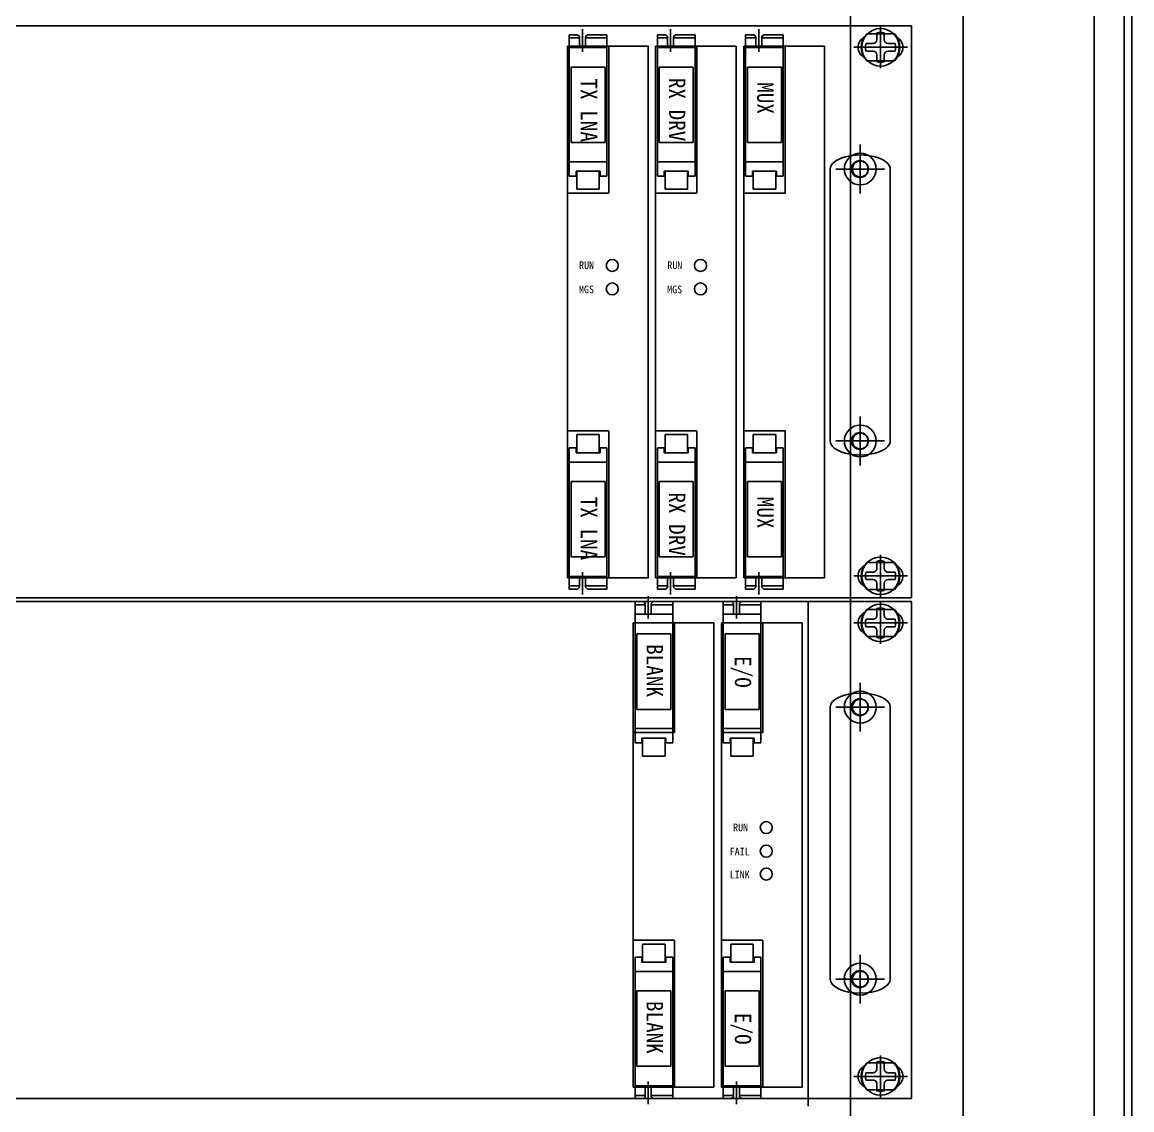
# Model space of a CAD drawing. Header units: millimetres. Extents: x 0 to 2521, y -5 to 594.
# Drawn here: x 2157.74 to 2171.69, y 363.29 to 376.96 of the extents above; entities that cross this region are included whole.
import ezdxf
from ezdxf.enums import TextEntityAlignment as Align

# ---------------------------------------------------------------- set-up
doc = ezdxf.new("R2010")
doc.units = ezdxf.units.MM
doc.header["$LTSCALE"] = 10
doc.layers.add('TT-WIRE-EQPM', color=2, linetype='Continuous')
doc.styles.add('굴림체', font='GulimChe.ttf')

msp = doc.modelspace()

# ---------------------------------------------------------------- linework, layer by layer
at = {"layer": 'TT-WIRE-EQPM'}
for p, q in [((2171.216699331993, 421.4359312389469), (2171.216699331993, 337.287718926417)), ((2171.593834266024, 421.4359312389469), (2171.593834266024, 337.287718926417)), ((2171.688117999532, 421.4359312389469), (2171.688117999532, 337.287718926417)), ((2168.152477992996, 337.5234282601859), (2168.152477992996, 421.2002219051778)), ((2169.56673399561, 419.7152531024325), (2169.566733995611, 339.5033866638461)), ((2171.216699331993, 419.7152531024325), (2171.216699331993, 339.5033866638461)), ((2146.170207457441, 376.9132619871318), (2168.920908489607, 376.9132619871308)), ((2164.782795236136, 376.5893598721984), (2164.782795236136, 376.8712129425436)), ((2165.891458637901, 376.5893598721984), (2165.891458637901, 376.8712129425436)), ((2167.000122039665, 376.5893598721984), (2167.000122039665, 376.8712129425436)), ((2168.529630374052, 376.3805580466774), (2168.529630374052, 376.9085477929689)), ((2168.920908489607, 376.9132619871318), (2168.920908489607, 369.724115888076)), ((2164.616619891879, 375.0258165697022), (2164.616619891879, 376.8024784950022)), ((2164.721204289393, 376.8024784950022), (2164.616619891879, 376.8024784950022)), ((2164.744893115062, 376.7626858752517), (2164.616619891879, 376.7626858752517)), ((2164.721204289393, 376.8024784950022), (2164.744893115062, 376.7787896693316)), ((2164.744893115062, 376.6461322455759), (2164.744893115062, 376.7787896693316)), ((2164.820697357209, 376.7787896693316), (2164.84438618288, 376.8024784950022)), ((2164.820697357209, 376.6461322455759), (2164.820697357209, 376.7787896693316)), ((2165.090396405292, 376.7626858752517), (2164.820697357209, 376.7626858752517)), ((2165.090396405292, 376.8024784950022), (2164.84438618288, 376.8024784950022)), ((2165.090396405292, 375.0258165697022), (2165.090396405292, 376.8024784950022)), ((2165.725283293644, 375.0258165697022), (2165.725283293644, 376.8024784950022)), ((2165.829867691157, 376.8024784950022), (2165.725283293644, 376.8024784950022)), ((2165.853556516828, 376.7626858752517), (2165.725283293644, 376.7626858752517)), ((2165.829867691157, 376.8024784950022), (2165.853556516828, 376.7787896693316)), ((2165.853556516828, 376.6461322455759), (2165.853556516828, 376.7787896693316)), ((2165.929360758974, 376.7787896693316), (2165.953049584644, 376.8024784950022)), ((2165.929360758974, 376.6461322455759), (2165.929360758974, 376.7787896693316)), ((2166.199059807057, 376.7626858752517), (2165.929360758974, 376.7626858752517)), ((2166.199059807057, 376.8024784950022), (2165.953049584644, 376.8024784950022)), ((2166.199059807057, 375.0258165697022), (2166.199059807057, 376.8024784950022)), ((2166.833946695408, 375.0258165697022), (2166.833946695408, 376.8024784950022)), ((2166.938531092921, 376.8024784950022), (2166.833946695408, 376.8024784950022)), ((2166.962219918592, 376.7626858752517), (2166.833946695408, 376.7626858752517)), ((2166.938531092921, 376.8024784950022), (2166.962219918592, 376.7787896693316)), ((2166.962219918592, 376.6461322455759), (2166.962219918592, 376.7787896693316)), ((2167.038024160738, 376.7787896693316), (2167.061712986409, 376.8024784950022)), ((2167.038024160738, 376.6461322455759), (2167.038024160738, 376.7787896693316)), ((2167.307723208822, 376.7626858752517), (2167.038024160738, 376.7626858752517)), ((2167.307723208822, 376.8024784950022), (2167.061712986409, 376.8024784950022)), ((2167.307723208822, 375.0258165697022), (2167.307723208822, 376.8024784950022)), ((2168.703241415144, 376.8142639097027), (2168.356019332959, 376.8142639097027)), ((2168.482488432416, 376.8271328746764), (2168.482488432416, 376.7388368030896)), ((2168.576772315682, 376.7388368030896), (2168.576772315682, 376.8271328746764)), ((2164.593048921051, 376.6610526701088), (2164.593048921051, 369.9763252050997)), ((2165.113967376098, 376.6610526701088), (2164.593048921051, 376.6610526701088)), ((2165.090396405292, 376.6442417468983), (2164.616619891879, 376.6442417468983)), ((2165.60742843955, 376.6610526701088), (2165.113967376098, 376.6610526701088)), ((2165.113967376099, 376.6610526701088), (2165.113967376099, 374.8136778323589)), ((2165.60742843955, 369.9763252050997), (2165.60742843955, 376.6610526701084)), ((2165.701712322816, 376.6610526701088), (2165.701712322816, 369.9763252050997)), ((2166.222630777862, 376.6610526701088), (2165.701712322816, 376.6610526701088)), ((2166.199059807057, 376.6442417468983), (2165.725283293644, 376.6442417468983)), ((2166.716091841315, 376.6610526701088), (2166.222630777862, 376.6610526701088)), ((2166.222630777862, 376.6610526701088), (2166.222630777862, 374.8136778323589)), ((2166.716091841315, 369.9763252050997), (2166.716091841315, 376.6610526701084)), ((2166.810375724581, 376.6610526701088), (2166.810375724581, 369.9763252050997)), ((2167.331294179627, 376.6610526701088), (2166.810375724581, 376.6610526701088)), ((2167.307723208822, 376.6442417468983), (2166.833946695408, 376.6442417468983)), ((2167.824755243078, 376.6610526701088), (2167.331294179627, 376.6610526701088)), ((2167.331294179628, 376.6610526701088), (2167.331294179628, 374.8136778323589)), ((2167.824755243078, 369.9763252050997), (2167.824755243078, 376.6610526701084)), ((2168.192565491375, 376.6445529198234), (2168.86669525673, 376.6445529198234)), ((2168.435346490783, 376.6916948614566), (2168.347050419196, 376.6916948614566)), ((2168.347050419196, 376.5974109781902), (2168.435346490783, 376.5974109781902)), ((2168.712210328902, 376.6916948614566), (2168.623914257315, 376.6916948614566)), ((2168.623914257315, 376.5974109781902), (2168.712210328902, 376.5974109781902)), ((2168.356019332959, 376.4748419299438), (2168.703241415144, 376.4748419299438)), ((2168.482488432416, 376.550269036557), (2168.482488432416, 376.46197296497)), ((2168.576772315682, 376.46197296497), (2168.576772315682, 376.550269036557)), ((2164.640308717549, 375.44747766664), (2164.640308717549, 376.3950306934668)), ((2165.066707579622, 376.3950306934668), (2164.640308717549, 376.3950306934668)), ((2165.066707579622, 375.44747766664), (2165.066707579622, 376.3950306934668)), ((2165.748972119314, 375.44747766664), (2165.748972119314, 376.3950306934668)), ((2166.175370981386, 376.3950306934668), (2165.748972119314, 376.3950306934668)), ((2166.175370981386, 375.44747766664), (2166.175370981386, 376.3950306934668)), ((2166.857635521079, 375.44747766664), (2166.857635521079, 376.3950306934668)), ((2167.284034383151, 376.3950306934668), (2166.857635521079, 376.3950306934668)), ((2167.284034383151, 375.44747766664), (2167.284034383151, 376.3950306934668)), ((2165.066707579622, 375.44747766664), (2164.640308717549, 375.44747766664)), ((2166.175370981386, 375.44747766664), (2165.748972119314, 375.44747766664)), ((2167.284034383151, 375.44747766664), (2166.857635521079, 375.44747766664)), ((2168.275063889233, 375.4212195344439), (2168.275063889233, 374.808374293213)), ((2168.275063889233, 375.4212195344439), (2168.275063889233, 374.8083742932129)), ((2168.275063889067, 374.8083742932942), (2168.275063889067, 375.4212195345253)), ((2165.090396405292, 375.2058516447992), (2164.616619891879, 375.2058516447992)), ((2166.199059807057, 375.2058516447992), (2165.725283293644, 375.2058516447992)), ((2167.307723208822, 375.2058516447992), (2166.833946695408, 375.2058516447992)), ((2165.005116632878, 375.0874075164457), (2164.701899664293, 375.0874075164457)), ((2164.701899664293, 375.0874075164457), (2164.701899664293, 375.0258165697022)), ((2164.712082323686, 374.8608197739859), (2164.712082323686, 375.0874075164457)), ((2164.994933973485, 374.8608197739859), (2164.994933973485, 375.0874075164457)), ((2165.005116632878, 375.0874075164457), (2165.005116632878, 375.0258165697022)), ((2166.113780034643, 375.0874075164457), (2165.810563066058, 375.0874075164457)), ((2165.810563066058, 375.0874075164457), (2165.810563066058, 375.0258165697022)), ((2165.820745725451, 374.8608197739859), (2165.820745725451, 375.0874075164457)), ((2166.10359737525, 374.8608197739859), (2166.10359737525, 375.0874075164457)), ((2166.113780034643, 375.0874075164457), (2166.113780034643, 375.0258165697022)), ((2167.222443436407, 375.0874075164457), (2166.919226467823, 375.0874075164457)), ((2166.919226467823, 375.0874075164457), (2166.919226467823, 375.0258165697022)), ((2166.929409127216, 374.8608197739859), (2166.929409127216, 375.0874075164457)), ((2167.212260777014, 374.8608197739859), (2167.212260777014, 375.0874075164457)), ((2167.222443436407, 375.0874075164457), (2167.222443436407, 375.0258165697022)), ((2167.897928356002, 375.1147969139096), (2167.897928356002, 371.6970061455061)), ((2168.581486509848, 375.1147969138285), (2167.968641268617, 375.1147969138285)), ((2168.581486509848, 375.1147969138285), (2167.968641268617, 375.1147969138285)), ((2167.968641268451, 375.1147969139096), (2168.581486509683, 375.1147969139096)), ((2168.652199422132, 375.1147969139096), (2168.652199422132, 371.697006145506)), ((2164.701899664293, 375.0258165697022), (2164.616619891879, 375.0258165697022)), ((2165.090396405292, 375.0258165697022), (2165.005116632878, 375.0258165697022)), ((2165.810563066058, 375.0258165697022), (2165.725283293644, 375.0258165697022)), ((2166.199059807057, 375.0258165697022), (2166.113780034643, 375.0258165697022)), ((2166.919226467823, 375.0258165697022), (2166.833946695408, 375.0258165697022)), ((2167.307723208822, 375.0258165697022), (2167.222443436407, 375.0258165697022)), ((2164.593048921051, 374.8136778323589), (2165.113967376099, 374.8136778323589)), ((2164.994933973485, 374.8608197739859), (2164.712082323686, 374.8608197739859)), ((2165.701712322816, 374.8136778323589), (2166.222630777862, 374.8136778323589)), ((2166.10359737525, 374.8608197739859), (2165.820745725451, 374.8608197739859)), ((2166.81037572458, 374.8136778323589), (2167.331294179628, 374.8136778323589)), ((2167.212260777014, 374.8608197739859), (2166.929409127216, 374.8608197739859)), ((2168.275063889233, 372.0034287660396), (2168.275063889233, 371.3905835248083)), ((2168.275063889233, 372.0034287660392), (2168.275063889233, 371.3905835248081)), ((2168.275063889067, 371.3905835248907), (2168.275063889067, 372.0034287661215)), ((2164.593048921051, 371.8237000428492), (2165.113967376099, 371.8237000428492)), ((2164.994933973554, 371.7765581011841), (2164.712082323755, 371.7765581011841)), ((2164.712082323755, 371.7765581011841), (2164.712082323755, 371.5499703587241)), ((2164.994933973554, 371.7765581011841), (2164.994933973554, 371.5499703587241)), ((2165.113967376099, 369.9763252050993), (2165.113967376099, 371.8237000428492)), ((2165.701712322816, 371.8237000428492), (2166.222630777862, 371.8237000428492)), ((2166.103597375319, 371.7765581011841), (2165.820745725519, 371.7765581011841)), ((2165.820745725519, 371.7765581011841), (2165.820745725519, 371.5499703587241)), ((2166.103597375319, 371.7765581011841), (2166.103597375319, 371.5499703587241)), ((2166.222630777862, 369.9763252050993), (2166.222630777862, 371.8237000428492)), ((2166.81037572458, 371.8237000428492), (2167.331294179628, 371.8237000428492)), ((2167.212260777083, 371.7765581011841), (2166.929409127285, 371.7765581011841)), ((2166.929409127285, 371.7765581011841), (2166.929409127285, 371.5499703587241)), ((2167.212260777083, 371.7765581011841), (2167.212260777083, 371.5499703587241)), ((2167.331294179628, 369.9763252050993), (2167.331294179628, 371.8237000428492)), ((2164.616619891948, 371.6115613054679), (2164.616619891948, 369.8348993801682)), ((2164.701899664363, 371.6115613054679), (2164.616619891948, 371.6115613054679)), ((2164.701899664363, 371.5499703587241), (2164.701899664363, 371.6115613054679)), ((2165.090396405362, 371.6115613054679), (2165.005116632947, 371.6115613054679)), ((2165.005116632947, 371.5499703587241), (2165.005116632947, 371.6115613054679)), ((2165.090396405362, 371.6115613054679), (2165.090396405362, 369.8348993801682)), ((2165.725283293713, 371.6115613054679), (2165.725283293713, 369.8348993801682)), ((2165.810563066127, 371.6115613054679), (2165.725283293713, 371.6115613054679)), ((2165.810563066127, 371.5499703587241), (2165.810563066127, 371.6115613054679)), ((2166.199059807126, 371.6115613054679), (2166.113780034711, 371.6115613054679)), ((2166.113780034711, 371.5499703587241), (2166.113780034711, 371.6115613054679)), ((2166.199059807126, 371.6115613054679), (2166.199059807126, 369.8348993801682)), ((2166.833946695478, 371.6115613054679), (2166.833946695478, 369.8348993801682)), ((2166.919226467892, 371.6115613054679), (2166.833946695478, 371.6115613054679)), ((2166.919226467892, 371.5499703587241), (2166.919226467892, 371.6115613054679)), ((2167.307723208891, 371.6115613054679), (2167.222443436476, 371.6115613054679)), ((2167.222443436476, 371.5499703587241), (2167.222443436476, 371.6115613054679)), ((2167.307723208891, 371.6115613054679), (2167.307723208891, 369.8348993801682)), ((2168.581486509848, 371.6970061454238), (2167.968641268617, 371.6970061454238)), ((2168.581486509848, 371.6970061454238), (2167.968641268617, 371.6970061454238)), ((2167.968641268451, 371.6970061455061), (2168.581486509683, 371.6970061455061)), ((2165.090396405362, 371.431526230371), (2164.616619891948, 371.431526230371)), ((2165.005116632947, 371.5499703587241), (2164.701899664363, 371.5499703587241)), ((2166.199059807126, 371.431526230371), (2165.725283293713, 371.431526230371)), ((2166.113780034711, 371.5499703587241), (2165.810563066127, 371.5499703587241)), ((2167.307723208891, 371.431526230371), (2166.833946695478, 371.431526230371)), ((2167.222443436476, 371.5499703587241), (2166.919226467892, 371.5499703587241)), ((2164.640308717619, 371.1899002085303), (2164.640308717619, 370.2423471817036)), ((2165.066707579691, 371.1899002085303), (2164.640308717619, 371.1899002085303)), ((2165.066707579691, 371.1899002085303), (2165.066707579691, 370.2423471817036)), ((2165.748972119383, 371.1899002085303), (2165.748972119383, 370.2423471817036)), ((2166.175370981456, 371.1899002085303), (2165.748972119383, 371.1899002085303)), ((2166.175370981456, 371.1899002085303), (2166.175370981456, 370.2423471817036)), ((2166.857635521148, 371.1899002085303), (2166.857635521148, 370.2423471817036)), ((2167.284034383219, 371.1899002085303), (2166.857635521148, 371.1899002085303)), ((2167.284034383219, 371.1899002085303), (2167.284034383219, 370.2423471817036)), ((2165.066707579691, 370.2423471817036), (2164.640308717619, 370.2423471817036)), ((2166.175370981456, 370.2423471817036), (2165.748972119383, 370.2423471817036)), ((2167.284034383219, 370.2423471817036), (2166.857635521148, 370.2423471817036)), ((2168.35601933296, 370.1719643335851), (2168.703241415145, 370.1719643335851)), ((2168.482488432417, 370.1848332985585), (2168.482488432417, 370.096537226972)), ((2168.529630374052, 370.2662482168515), (2168.529630374052, 369.73825847056)), ((2168.576772315684, 370.096537226972), (2168.576772315684, 370.1848332985585)), ((2164.782795236205, 370.0480180029722), (2164.782795236205, 369.7661649326271)), ((2165.89145863797, 370.0480180029722), (2165.89145863797, 369.7661649326271)), ((2167.000122039734, 370.0480180029722), (2167.000122039734, 369.7661649326271)), ((2168.435346490784, 370.0493952853388), (2168.347050419197, 370.0493952853388)), ((2168.712210328903, 370.0493952853388), (2168.623914257316, 370.0493952853388)), ((2165.60742843955, 369.9763252050996), (2164.593048921051, 369.9763252050997)), ((2165.090396405362, 369.9931361282722), (2164.616619891948, 369.9931361282722)), ((2164.744893115132, 369.9912456295949), (2164.744893115132, 369.8585882058389)), ((2164.820697357278, 369.9912456295949), (2164.820697357278, 369.8585882058389)), ((2166.716091841315, 369.9763252050996), (2165.701712322816, 369.9763252050997)), ((2166.199059807126, 369.9931361282722), (2165.725283293713, 369.9931361282722)), ((2165.853556516896, 369.9912456295949), (2165.853556516896, 369.8585882058389)), ((2165.929360759043, 369.9912456295949), (2165.929360759043, 369.8585882058389)), ((2167.824755243078, 369.9763252050996), (2166.81037572458, 369.9763252050997)), ((2167.307723208891, 369.9931361282722), (2166.833946695478, 369.9931361282722)), ((2166.962219918661, 369.9912456295949), (2166.962219918661, 369.8585882058389)), ((2167.038024160807, 369.9912456295949), (2167.038024160807, 369.8585882058389)), ((2168.192565491375, 370.0022533437058), (2168.86669525673, 370.0022533437058)), ((2168.347050419197, 369.9551114020725), (2168.435346490784, 369.9551114020725)), ((2168.482488432417, 369.9079694604393), (2168.482488432417, 369.8196733888526)), ((2168.576772315684, 369.8196733888526), (2168.576772315684, 369.9079694604393)), ((2168.623914257316, 369.9551114020725), (2168.712210328903, 369.9551114020725)), ((2164.744893115132, 369.8746919999191), (2164.616619891948, 369.8746919999191)), ((2164.721204289461, 369.8348993801682), (2164.616619891948, 369.8348993801682)), ((2164.721204289461, 369.8348993801682), (2164.744893115132, 369.8585882058389)), ((2165.090396405362, 369.8746919999191), (2164.820697357278, 369.8746919999191)), ((2164.820697357278, 369.8585882058389), (2164.844386182949, 369.8348993801682)), ((2165.090396405362, 369.8348993801682), (2164.844386182948, 369.8348993801682)), ((2165.609779154021, 369.4661001778857), (2165.609779154021, 369.7479532482311)), ((2165.853556516896, 369.8746919999191), (2165.725283293713, 369.8746919999191)), ((2165.829867691226, 369.8348993801682), (2165.725283293713, 369.8348993801682)), ((2165.829867691226, 369.8348993801682), (2165.853556516896, 369.8585882058389)), ((2166.199059807126, 369.8746919999191), (2165.929360759043, 369.8746919999191)), ((2165.929360759043, 369.8585882058389), (2165.953049584713, 369.8348993801682)), ((2166.199059807126, 369.8348993801682), (2165.953049584713, 369.8348993801682)), ((2166.718442555787, 369.4661001778857), (2166.718442555787, 369.7479532482311)), ((2166.962219918661, 369.8746919999191), (2166.833946695478, 369.8746919999191)), ((2166.93853109299, 369.8348993801682), (2166.833946695478, 369.8348993801682)), ((2166.93853109299, 369.8348993801682), (2166.962219918661, 369.8585882058389)), ((2167.307723208891, 369.8746919999191), (2167.038024160807, 369.8746919999191)), ((2167.038024160807, 369.8585882058389), (2167.061712986478, 369.8348993801682)), ((2167.307723208891, 369.8348993801682), (2167.061712986478, 369.8348993801682)), ((2168.703241415145, 369.8325423538263), (2168.35601933296, 369.8325423538263)), ((2146.170207457441, 369.724115888076), (2168.920908489607, 369.7241158880727)), ((2146.170207457462, 369.6792188006086), (2168.920908489638, 369.6792188006076)), ((2146.170207457462, 369.6792188006086), (2168.920908489638, 369.6792188006076)), ((2165.443603809764, 367.9025568753887), (2165.443603809764, 369.6792188006895)), ((2165.548188207277, 369.6792188006897), (2165.443603809764, 369.6792188006895)), ((2165.571877032948, 369.6394261809391), (2165.443603809764, 369.6394261809391)), ((2165.548188207277, 369.6792188006895), (2165.571877032948, 369.6555299750189)), ((2165.571877032948, 369.5228725512632), (2165.571877032948, 369.6555299750189)), ((2165.647681275094, 369.6555299750189), (2165.671370100764, 369.6792188006895)), ((2165.647681275094, 369.5228725512632), (2165.647681275094, 369.6555299750189)), ((2165.917380323177, 369.6394261809391), (2165.647681275094, 369.6394261809391)), ((2165.917380323177, 369.6792188006895), (2165.671370100764, 369.6792188006895)), ((2165.917380323177, 367.9025568753887), (2165.917380323177, 369.6792188006895)), ((2166.552267211529, 367.9025568753887), (2166.552267211529, 369.6792188006895)), ((2166.656851609043, 369.6792188006897), (2166.552267211529, 369.6792188006895)), ((2166.680540434713, 369.6394261809391), (2166.552267211529, 369.6394261809391)), ((2166.656851609043, 369.6792188006895), (2166.680540434713, 369.6555299750189)), ((2166.680540434713, 369.5228725512632), (2166.680540434713, 369.6555299750189)), ((2166.75634467686, 369.6555299750189), (2166.78003350253, 369.6792188006895)), ((2166.75634467686, 369.5228725512632), (2166.75634467686, 369.6555299750189)), ((2167.026043724943, 369.6394261809391), (2166.75634467686, 369.6394261809391)), ((2167.026043724943, 369.6792188006895), (2166.78003350253, 369.6792188006895)), ((2167.026043724943, 367.9025568753887), (2167.026043724943, 369.6792188006895)), ((2167.619790901091, 369.6792188006395), (2167.619790901091, 363.3386276509777)), ((2168.529630374083, 369.146514860154), (2168.529630374083, 369.674504606446)), ((2168.529630374083, 369.146514860154), (2168.529630374083, 369.674504606446)), ((2168.920908489638, 369.6792188006086), (2168.920908489638, 363.4329115342133)), ((2168.920908489638, 369.6792188006086), (2168.920908489638, 363.4329115342133)), ((2165.917380323177, 369.5209820525858), (2165.443603809764, 369.5209820525858)), ((2167.026043724943, 369.5209820525858), (2166.552267211529, 369.5209820525858)), ((2168.703241415175, 369.5802207231795), (2168.356019332991, 369.5802207231795)), ((2168.703241415175, 369.5802207231795), (2168.356019332991, 369.5802207231795)), ((2165.420032839032, 369.4105098747565), (2165.420032839033, 363.5743373591438)), ((2165.940951294078, 369.4105098747565), (2165.420032839032, 369.4105098747565)), ((2166.434412357531, 369.4105098747565), (2165.940951294078, 369.4105098747565)), ((2165.940951294078, 369.4105098747565), (2165.940951294078, 368.0345544533412)), ((2166.434412357532, 363.5743373591438), (2166.434412357531, 369.4105098747561)), ((2166.528696240797, 369.4105098747565), (2166.528696240797, 363.5743373591438)), ((2167.049614695844, 369.4105098747565), (2166.528696240797, 369.4105098747565)), ((2167.543075759296, 369.4105098747565), (2167.049614695844, 369.4105098747565)), ((2167.049614695844, 369.4105098747565), (2167.049614695844, 368.0345544533412)), ((2167.543075759297, 363.5743373591438), (2167.543075759296, 369.4105098747561)), ((2168.192565491406, 369.4105097332999), (2168.86669525676, 369.4105097332999)), ((2168.192565491406, 369.4105097332999), (2168.86669525676, 369.4105097332999)), ((2165.467292635434, 368.3242179723269), (2165.467292635434, 369.271770999154)), ((2165.893691497507, 369.271770999154), (2165.467292635434, 369.271770999154)), ((2165.893691497507, 368.3242179723269), (2165.893691497507, 369.271770999154)), ((2166.5759560372, 368.3242179723269), (2166.5759560372, 369.271770999154)), ((2167.002354899273, 369.271770999154), (2166.5759560372, 369.271770999154)), ((2167.002354899273, 368.3242179723269), (2167.002354899273, 369.271770999154)), ((2167.619790901091, 369.2077993843076), (2167.619790901091, 363.8100470673098)), ((2168.356019332991, 369.2407987434204), (2168.703241415175, 369.2407987434204)), ((2168.356019332991, 369.2407987434204), (2168.703241415175, 369.2407987434204)), ((2168.275063889263, 368.6585957642522), (2168.275063889263, 368.0457505230207)), ((2168.275063889263, 368.6585957642522), (2168.275063889263, 368.0457505230207)), ((2168.275063889263, 368.6585957642522), (2168.275063889263, 368.0457505230207)), ((2168.275063889263, 368.6585957642522), (2168.275063889263, 368.0457505230207)), ((2168.275063889386, 368.0457505231036), (2168.275063889386, 368.658595764335)), ((2165.893691497507, 368.3242179723269), (2165.467292635434, 368.3242179723269)), ((2167.002354899273, 368.3242179723269), (2166.5759560372, 368.3242179723269)), ((2167.897928356321, 368.3521731437195), (2167.897928356321, 364.9343823753142)), ((2168.581486509879, 368.3521731436363), (2167.968641268648, 368.3521731436363)), ((2168.581486509879, 368.3521731436363), (2167.968641268648, 368.3521731436363)), ((2168.581486509879, 368.3521731436363), (2167.968641268648, 368.3521731436363)), ((2168.581486509879, 368.3521731436363), (2167.968641268648, 368.3521731436363)), ((2167.968641268771, 368.3521731437195), (2168.581486510001, 368.3521731437195)), ((2168.652199422452, 368.3521731437191), (2168.652199422452, 364.9343823753142)), ((2165.917380323177, 368.0825919504859), (2165.443603809764, 368.0825919504859)), ((2167.026043724943, 368.0825919504859), (2166.552267211529, 368.0825919504859)), ((2165.420032839032, 368.0345544533412), (2165.940951294078, 368.0345544533412)), ((2165.832100550763, 367.9641478221326), (2165.528883582178, 367.9641478221326)), ((2165.528883582178, 367.9641478221326), (2165.528883582178, 367.9025568753887)), ((2165.539066241571, 367.7375600796727), (2165.539066241571, 367.9641478221326)), ((2165.821917891371, 367.7375600796727), (2165.821917891371, 367.9641478221326)), ((2165.832100550763, 367.9641478221326), (2165.832100550763, 367.9025568753887)), ((2166.528696240796, 368.0345544533412), (2167.049614695844, 368.0345544533412)), ((2166.940763952529, 367.9641478221326), (2166.637546983944, 367.9641478221326)), ((2166.637546983944, 367.9641478221326), (2166.637546983944, 367.9025568753887)), ((2166.647729643337, 367.7375600796727), (2166.647729643337, 367.9641478221326)), ((2166.930581293136, 367.7375600796727), (2166.930581293136, 367.9641478221326)), ((2166.940763952529, 367.9641478221326), (2166.940763952529, 367.9025568753887)), ((2165.528883582178, 367.9025568753887), (2165.443603809764, 367.9025568753887)), ((2165.917380323177, 367.9025568753887), (2165.832100550763, 367.9025568753887)), ((2166.637546983944, 367.9025568753887), (2166.552267211529, 367.9025568753887)), ((2167.026043724943, 367.9025568753887), (2166.940763952529, 367.9025568753887)), ((2165.821917891371, 367.7375600796727), (2165.539066241571, 367.7375600796727)), ((2166.930581293136, 367.7375600796727), (2166.647729643337, 367.7375600796727)), ((2165.420032839032, 365.421712196895), (2165.940951294079, 365.421712196895)), ((2165.821917891366, 365.374570255217), (2165.539066241568, 365.374570255217)), ((2165.539066241568, 365.374570255217), (2165.539066241568, 365.1479825127572)), ((2165.821917891366, 365.374570255217), (2165.821917891366, 365.1479825127572)), ((2165.940951294079, 363.5743373591434), (2165.940951294079, 365.421712196895)), ((2166.528696240797, 365.421712196895), (2167.049614695844, 365.421712196895)), ((2166.930581293132, 365.374570255217), (2166.647729643332, 365.374570255217)), ((2166.647729643332, 365.374570255217), (2166.647729643332, 365.1479825127572)), ((2166.930581293132, 365.374570255217), (2166.930581293132, 365.1479825127572)), ((2167.049614695844, 363.5743373591434), (2167.049614695844, 365.421712196895)), ((2165.44360380976, 365.2095734595009), (2165.44360380976, 363.4329115342)), ((2165.528883582175, 365.2095734595009), (2165.44360380976, 365.2095734595009)), ((2165.528883582175, 365.1479825127572), (2165.528883582175, 365.2095734595009)), ((2165.83210055076, 365.1479825127572), (2165.528883582175, 365.1479825127572)), ((2165.917380323174, 365.2095734595009), (2165.83210055076, 365.2095734595009)), ((2165.83210055076, 365.1479825127572), (2165.83210055076, 365.2095734595009)), ((2165.917380323174, 365.2095734595009), (2165.917380323174, 363.4329115342)), ((2166.552267211526, 365.2095734595009), (2166.552267211526, 363.4329115342)), ((2166.63754698394, 365.2095734595009), (2166.552267211526, 365.2095734595009)), ((2166.63754698394, 365.1479825127572), (2166.63754698394, 365.2095734595009)), ((2166.940763952524, 365.1479825127572), (2166.63754698394, 365.1479825127572)), ((2167.026043724939, 365.2095734595009), (2166.940763952524, 365.2095734595009)), ((2166.940763952524, 365.1479825127572), (2166.940763952524, 365.2095734595009)), ((2167.026043724939, 365.2095734595009), (2167.026043724939, 363.4329115342)), ((2168.275063889263, 365.2408049958461), (2168.275063889263, 364.6279597546145)), ((2168.275063889263, 365.2408049958457), (2168.275063889263, 364.6279597546145)), ((2168.275063889263, 365.2408049958461), (2168.275063889263, 364.6279597546145)), ((2168.275063889263, 365.2408049958457), (2168.275063889263, 364.6279597546145)), ((2168.275063889386, 364.6279597546987), (2168.275063889386, 365.2408049959299)), ((2165.917380323174, 365.0295383844037), (2165.44360380976, 365.0295383844037)), ((2167.026043724939, 365.0295383844037), (2166.552267211526, 365.0295383844037)), ((2168.581486509879, 364.9343823752304), (2167.968641268648, 364.9343823752304)), ((2168.581486509879, 364.9343823752302), (2167.968641268648, 364.9343823752302)), ((2168.581486509879, 364.9343823752304), (2167.968641268648, 364.9343823752304)), ((2168.581486509879, 364.9343823752302), (2167.968641268648, 364.9343823752302)), ((2167.968641268771, 364.9343823753142), (2168.581486510001, 364.9343823753142)), ((2165.467292635431, 364.7879123625629), (2165.467292635431, 363.8403593357356)), ((2165.893691497503, 364.7879123625629), (2165.467292635431, 364.7879123625629)), ((2165.893691497503, 364.7879123625629), (2165.893691497503, 363.8403593357356)), ((2166.575956037197, 364.7879123625629), (2166.575956037197, 363.8403593357356)), ((2167.002354899269, 364.7879123625629), (2166.575956037197, 364.7879123625629)), ((2167.002354899269, 364.7879123625629), (2167.002354899269, 363.8403593357356)), ((2168.529630374084, 363.975043862989), (2168.529630374084, 363.4470541166972)), ((2168.529630374084, 363.975043862989), (2168.529630374084, 363.4470541166972)), ((2165.893691497503, 363.8403593357356), (2165.467292635431, 363.8403593357356)), ((2167.002354899269, 363.8403593357356), (2166.575956037197, 363.8403593357356)), ((2168.356019332992, 363.8807599797226), (2168.703241415176, 363.8807599797226)), ((2168.356019332992, 363.8807599797226), (2168.703241415176, 363.8807599797226)), ((2165.609779154017, 363.6460301570038), (2165.609779154017, 363.3641770866585)), ((2166.718442555783, 363.6460301570038), (2166.718442555783, 363.3641770866585)), ((2168.192565491407, 363.7110489898431), (2168.866695256761, 363.7110489898431)), ((2168.192565491407, 363.7110489898431), (2168.866695256761, 363.7110489898431)), ((2166.434412357532, 363.5743373591438), (2165.420032839032, 363.5743373591438)), ((2165.917380323174, 363.5911482823039), (2165.44360380976, 363.5911482823039)), ((2165.571877032944, 363.4727041539505), (2165.44360380976, 363.4727041539505)), ((2165.571877032944, 363.5892577836267), (2165.571877032944, 363.4566003598707)), ((2165.647681275091, 363.5892577836267), (2165.647681275091, 363.4566003598707)), ((2165.917380323174, 363.4727041539505), (2165.647681275091, 363.4727041539505)), ((2167.543075759297, 363.5743373591438), (2166.528696240797, 363.5743373591438)), ((2167.026043724939, 363.5911482823039), (2166.552267211526, 363.5911482823039)), ((2166.68054043471, 363.4727041539505), (2166.552267211526, 363.4727041539505)), ((2166.68054043471, 363.5892577836267), (2166.68054043471, 363.4566003598707)), ((2166.756344676855, 363.5892577836267), (2166.756344676855, 363.4566003598707)), ((2167.026043724939, 363.4727041539505), (2166.756344676855, 363.4727041539505)), ((2168.703241415176, 363.5413379999637), (2168.356019332992, 363.5413379999637)), ((2168.703241415176, 363.5413379999637), (2168.356019332992, 363.5413379999637)), ((2146.170207457462, 363.4329115342135), (2168.920908489638, 363.43291153421)), ((2146.170207457462, 363.4329115342135), (2168.920908489638, 363.43291153421)), ((2165.548188207273, 363.4329115342), (2165.44360380976, 363.4329115342)), ((2165.548188207273, 363.4329115342), (2165.571877032944, 363.4566003598707)), ((2165.647681275091, 363.4566003598707), (2165.671370100761, 363.4329115342)), ((2165.917380323174, 363.4329115342), (2165.671370100761, 363.4329115342)), ((2166.656851609039, 363.4329115342), (2166.552267211526, 363.4329115342)), ((2166.656851609039, 363.4329115342), (2166.68054043471, 363.4566003598707)), ((2166.756344676855, 363.4566003598707), (2166.780033502527, 363.4329115342)), ((2167.026043724939, 363.4329115342), (2166.780033502527, 363.4329115342))]:
    msp.add_line(p, q, dxfattribs=at)
for points in [[(2168.333205617327, 369.2802162897066, -0.663324958351864), (2168.333205617327, 369.540803176893)], [(2168.333205617327, 369.2802162897066, -0.663324958351864), (2168.333205617327, 369.540803176893)], [(2168.726055130819, 369.5408031768995, -0.6633249584375194), (2168.726055130819, 369.2802162897)], [(2168.726055130819, 369.5408031768995, -0.6633249584375194), (2168.726055130819, 369.2802162897)], [(2168.333205617328, 363.5807555462497, -0.663324958351864), (2168.333205617328, 363.8413424334364)], [(2168.333205617328, 363.5807555462497, -0.663324958351864), (2168.333205617328, 363.8413424334364)], [(2168.72605513082, 363.8413424334428, -0.6633249584375194), (2168.72605513082, 363.5807555462433)], [(2168.72605513082, 363.8413424334428, -0.6633249584375194), (2168.72605513082, 363.5807555462433)]]:
    msp.add_lwpolyline(points, format="xyb", dxfattribs=at)
for points in [[(2168.435346490814, 369.4576516749332), (2168.347050419227, 369.4576516749332, 0.1270166537925512), (2168.347050419227, 369.3633677916667), (2168.435346490814, 369.3633677916667, -0.4142135623730951), (2168.482488432447, 369.3162258500336), (2168.482488432447, 369.2279297784465, 0.1270166537926981), (2168.576772315714, 369.2279297784465), (2168.576772315714, 369.3162258500336, -0.414213562373095), (2168.623914257347, 369.3633677916667), (2168.712210328933, 369.3633677916667, 0.1270166537925509), (2168.712210328933, 369.4576516749332), (2168.623914257347, 369.4576516749332, -0.4142135623730488), (2168.576772315714, 369.5047936165664), (2168.576772315714, 369.5930896881532, 0.127016653792698), (2168.482488432447, 369.5930896881532), (2168.482488432447, 369.5047936165664, -0.4142135623730605)], [(2168.435346490814, 369.4576516749332), (2168.347050419227, 369.4576516749332, 0.1270166537925512), (2168.347050419227, 369.3633677916667), (2168.435346490814, 369.3633677916667, -0.4142135623730951), (2168.482488432447, 369.3162258500336), (2168.482488432447, 369.2279297784465, 0.1270166537926981), (2168.576772315714, 369.2279297784465), (2168.576772315714, 369.3162258500336, -0.414213562373095), (2168.623914257347, 369.3633677916667), (2168.712210328933, 369.3633677916667, 0.1270166537925509), (2168.712210328933, 369.4576516749332), (2168.623914257347, 369.4576516749332, -0.4142135623730488), (2168.576772315714, 369.5047936165664), (2168.576772315714, 369.5930896881532, 0.127016653792698), (2168.482488432447, 369.5930896881532), (2168.482488432447, 369.5047936165664, -0.4142135623730605)], [(2168.435346490815, 363.7581909314762), (2168.347050419228, 363.7581909314762, 0.1270166537925512), (2168.347050419228, 363.6639070482098), (2168.435346490815, 363.6639070482098, -0.4142135623730951), (2168.482488432448, 363.6167651065766), (2168.482488432448, 363.52846903499, 0.1270166537926981), (2168.576772315714, 363.52846903499), (2168.576772315714, 363.6167651065766, -0.414213562373095), (2168.623914257348, 363.6639070482098), (2168.712210328934, 363.6639070482098, 0.1270166537925509), (2168.712210328934, 363.7581909314762), (2168.623914257348, 363.7581909314762, -0.4142135623730488), (2168.576772315714, 363.8053328731094), (2168.576772315714, 363.8936289446962, 0.127016653792698), (2168.482488432448, 363.8936289446962), (2168.482488432448, 363.8053328731094, -0.4142135623730605)], [(2168.435346490815, 363.7581909314762), (2168.347050419228, 363.7581909314762, 0.1270166537925512), (2168.347050419228, 363.6639070482098), (2168.435346490815, 363.6639070482098, -0.4142135623730951), (2168.482488432448, 363.6167651065766), (2168.482488432448, 363.52846903499, 0.1270166537926981), (2168.576772315714, 363.52846903499), (2168.576772315714, 363.6167651065766, -0.414213562373095), (2168.623914257348, 363.6639070482098), (2168.712210328934, 363.6639070482098, 0.1270166537925509), (2168.712210328934, 363.7581909314762), (2168.623914257348, 363.7581909314762, -0.4142135623730488), (2168.576772315714, 363.8053328731094), (2168.576772315714, 363.8936289446962, 0.127016653792698), (2168.482488432448, 363.8936289446962), (2168.482488432448, 363.8053328731094, -0.4142135623730605)]]:
    msp.add_lwpolyline(points, format="xyb", close=True, dxfattribs=at)
for centre, radius in [((2168.529630374049, 376.6445529198234), 0.2357097081658394), ((2168.275063889067, 375.1147969139096), 0.20035325194105), ((2168.270349694929, 375.1147969139096), 0.1060693686746736), ((2168.275063889233, 375.1147969138285), 0.09899807742965254), ((2165.158432538137, 373.9033128452992), 0.07542710661306862), ((2166.267095939902, 373.9033128452992), 0.07542710661306862), ((2165.158432538137, 373.6079712480037), 0.07542710661306862), ((2166.267095939902, 373.6079712480037), 0.07542710661306862), ((2168.275063889067, 371.6970061455061), 0.20035325194105), ((2168.270349694929, 371.6970061455061), 0.1060693686746736), ((2168.275063889233, 371.6970061454238), 0.09899807742965254), ((2168.52963037405, 370.0022533437058), 0.2357097081658394), ((2168.529630374081, 369.4105097332999), 0.2357097081659459), ((2168.529630374081, 369.4105097332999), 0.2357097081659459), ((2168.275063889386, 368.3521731437195), 0.2003532519409901), ((2168.270349695249, 368.3521731437191), 0.1060693686746418), ((2168.275063889263, 368.3521731436363), 0.09899807742969728), ((2168.275063889263, 368.3521731436363), 0.09899807742969728), ((2167.094079857884, 366.8377103039347), 0.07542710661313723), ((2167.094079857884, 366.5423687066389), 0.07542710661313723), ((2167.094079857884, 366.2536574572076), 0.07542710661313723), ((2168.275063889386, 364.9343823753142), 0.2003532519409901), ((2168.270349695249, 364.9343823753142), 0.1060693686746418), ((2168.275063889263, 364.9343823752302), 0.09899807742969728), ((2168.275063889263, 364.9343823752302), 0.09899807742969728), ((2168.529630374081, 363.7110489898431), 0.2357097081659459), ((2168.529630374081, 363.7110489898431), 0.2357097081659459)]:
    msp.add_circle(centre, radius, dxfattribs=at)
for centre, radius, start, end in [((2168.388204549149, 376.6445529198232), 0.1414258248994862, 112.8853804538191, 247.1146195461809), ((2168.529630374052, 376.6445529198234), 0.242780999410757, 135.650837531407, 224.349162468593), ((2168.435346490783, 376.7388368030896), 0.0471419416331527, 270, 0), ((2168.529630374049, 376.644552919823), 0.1885677665329619, 75.52248781408316, 104.4775121859169), ((2168.623914257315, 376.7388368030896), 0.04714194163315805, 179.9999999999674, 269.9999999999349), ((2168.529630374052, 376.6445529198234), 0.2427809994107576, 315.6508375314071, 44.34916246859297), ((2168.671056198948, 376.644552919823), 0.1414258248995401, 292.8853804470297, 67.11461955297035), ((2168.529630374049, 376.6445529198234), 0.1885677665327092, 165.5224878140579, 194.4775121859358), ((2168.435346490783, 376.550269036557), 0.04714194163314197, 359.9999999999674, 89.99999999993486), ((2168.623914257315, 376.550269036557), 0.0471419416331527, 90, 180), ((2168.529630374049, 376.6445529198234), 0.1885677665327092, 345.5224878140579, 14.47751218593576), ((2168.529630374049, 376.6445529198234), 0.1885677665329619, 255.5224878140831, 284.4775121859169), ((2168.529630374052, 370.0022533437058), 0.242780999410757, 135.650837531407, 224.349162468593), ((2168.52963037405, 370.0022533437049), 0.1885677665333882, 75.52248781408316, 104.4775121859169), ((2168.529630374052, 370.0022533437058), 0.2427809994107576, 315.6508375314071, 44.34916246859297), ((2168.388204549151, 370.0022533437056), 0.141425824899496, 112.8853804538191, 247.1146195461809), ((2168.52963037405, 370.0022533437058), 0.1885677665327106, 165.5224878140579, 194.4775121859358), ((2168.435346490784, 370.0965372269722), 0.04714194163323845, 269.9999999998697, 359.9999999999023), ((2168.623914257316, 370.096537226972), 0.04714194163313126, 179.9999999999349, 269.9999999999349), ((2168.52963037405, 370.0022533437058), 0.1885677665327106, 345.5224878140579, 14.47751218593576), ((2168.671056198949, 370.0022533437056), 0.1414258248995401, 292.8853804470297, 67.11461955297035), ((2168.435346490784, 369.9079694604392), 0.04714194163324916, 6.513775987637282e-11, 90.00000000006513), ((2168.623914257316, 369.9079694604393), 0.0471419416331527, 90.00000000006513, 180.0000000000651), ((2168.52963037405, 370.0022533437064), 0.1885677665333882, 255.5224878140831, 284.4775121859169), ((2168.529630374083, 369.4105097332999), 0.2427809994108667, 135.6508375314992, 224.349162468335), ((2168.529630374083, 369.4105097332999), 0.2427809994108667, 135.6508375314992, 224.349162468335), ((2168.529630374083, 369.4105097332999), 0.2427809994108674, 315.6508375316696, 44.34916246850084), ((2168.529630374083, 369.4105097332999), 0.2427809994108674, 315.6508375316696, 44.34916246850084), ((2168.529630374084, 363.7110489898431), 0.2427809994108667, 135.650837531665, 224.3491624685009), ((2168.529630374084, 363.7110489898431), 0.2427809994108667, 135.650837531665, 224.3491624685009), ((2168.529630374084, 363.7110489898431), 0.2427809994108674, 315.6508375314992, 44.34916246833038), ((2168.529630374084, 363.7110489898431), 0.2427809994108674, 315.6508375314992, 44.34916246833038)]:
    msp.add_arc(centre, radius, start, end, dxfattribs=at)
at = {"layer": 'TT-WIRE-EQPM', "extrusion": (0, 0, -1)}
for centre, major_axis, ratio, start_param, end_param in [((2168.275063889067, 375.1147969139096), (-0.3771355330654789, 7.07841614525967e-14), 0.4687499999996091, -4.003464226798314e-13, 3.141592653589393), ((2168.275063889067, 371.6970061455061), (-0.3771355330655216, 3.53617563353321e-14), 0.468749999999556, 3.141592653589591, 6.283185307179385), ((2168.275063889386, 368.3521731437191), (-0.377135533065393, 7.011423493170779e-14), 0.4687500000000568, -3.965716643961059e-13, 3.141592653589397)]:
    msp.add_ellipse(centre, major_axis=major_axis, ratio=ratio, start_param=start_param, end_param=end_param, dxfattribs=at)
at = {"layer": 'TT-WIRE-EQPM', "extrusion": (0, 0, -0.9999999999999999)}
msp.add_ellipse((2168.275063889386, 364.9343823753142), major_axis=(-0.3771355330653929, 4.21447708438469e-14), ratio=0.4687499999999432, start_param=3.141592653589554, end_param=6.283185307179347, dxfattribs=at)

# ---------------------------------------------------------------- texts
at = {"layer": 'TT-WIRE-EQPM', "style": '굴림체'}
for s, height, p in [('TX LNA', 0.2059160010536773, (2164.762353550593, 376.2528486836941)), ('RX DRV', 0.2059160010536773, (2165.871016952357, 376.2612634430951)), ('MUX', 0.2059160010536773, (2166.979680354121, 376.2064459942242)), ('RX DRV', 0.2059160010536773, (2165.871016952357, 371.0515470951081)), ('TX LNA', 0.2059160010536773, (2164.762353550593, 370.9972612646115)), ('MUX', 0.2059160010536773, (2166.979680354121, 370.9972612646115)), ('BLANK', 0.2059160010538645, (2165.589337468573, 369.1442100847293)), ('E/O', 0.2059160010538645, (2166.698000870339, 368.9945128905121)), ('BLANK', 0.2059160010538645, (2165.589337468573, 364.6603514482282)), ('E/O', 0.2059160010538645, (2166.698000870339, 364.5097143747715))]:
    msp.add_text(s, height=height, rotation=270, dxfattribs=at).set_placement(p)
for s, height, p in [('RUN', 0.09701811588105945, (2164.835222810088, 373.9059755172037)), ('RUN', 0.09701811588105945, (2165.943886211851, 373.9059755172037)), ('MGS', 0.09701811588105945, (2164.833304181375, 373.6018674766964)), ('MGS', 0.09701811588105945, (2165.94196758314, 373.6018674766964)), ('RUN', 0.0970181158811477, (2166.770870129833, 366.840372975839)), ('FAIL', 0.0970181158811477, (2166.759178972266, 366.5362649353313)), ('LINK', 0.0970181158811477, (2166.759178972266, 366.2475536859002))]:
    msp.add_text(s, height=height, dxfattribs=at).set_placement(p, align=Align.MIDDLE_CENTER)

doc.saveas('drawing.dxf')
